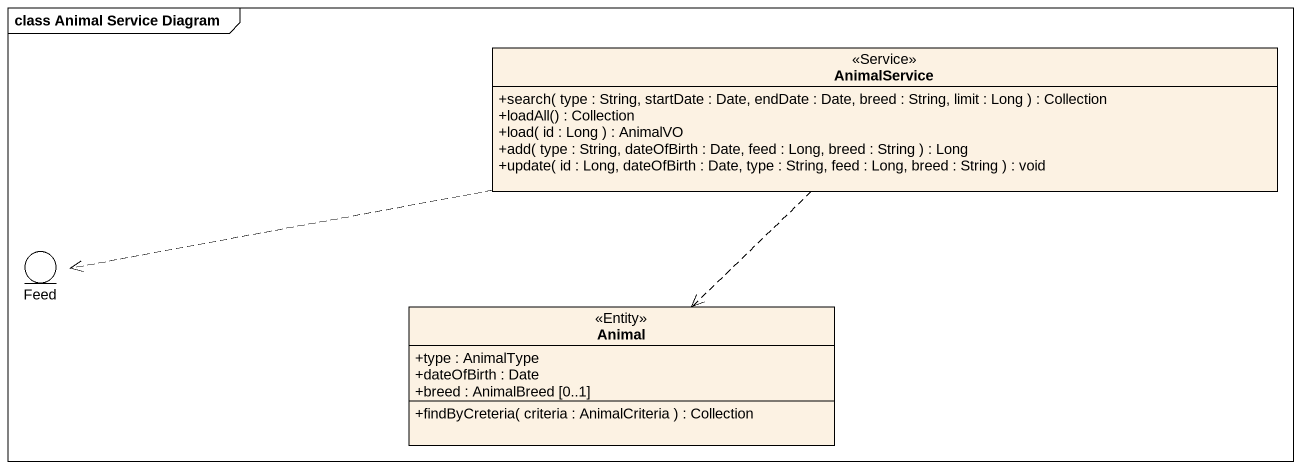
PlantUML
@startuml
mainframe class Animal Service Diagram
allowmixing
hide circle
hide empty members
skinparam classAttributeIconSize 0
class AnimalService <<Service>> {
  +search( type : String, startDate : Date, endDate : Date, breed : String, limit : Long ) : Collection
  +loadAll() : Collection
  +load( id : Long ) : AnimalVO
  +add( type : String, dateOfBirth : Date, feed : Long, breed : String ) : Long
  +update( id : Long, dateOfBirth : Date, type : String, feed : Long, breed : String ) : void
}
entity Feed
class Animal <<Entity>> {
  +type : AnimalType
  +dateOfBirth : Date
  +breed : AnimalBreed [0..1]
  +findByCreteria( criteria : AnimalCriteria ) : Collection
}
AnimalService .left.> Feed
AnimalService ..> Animal
@enduml
